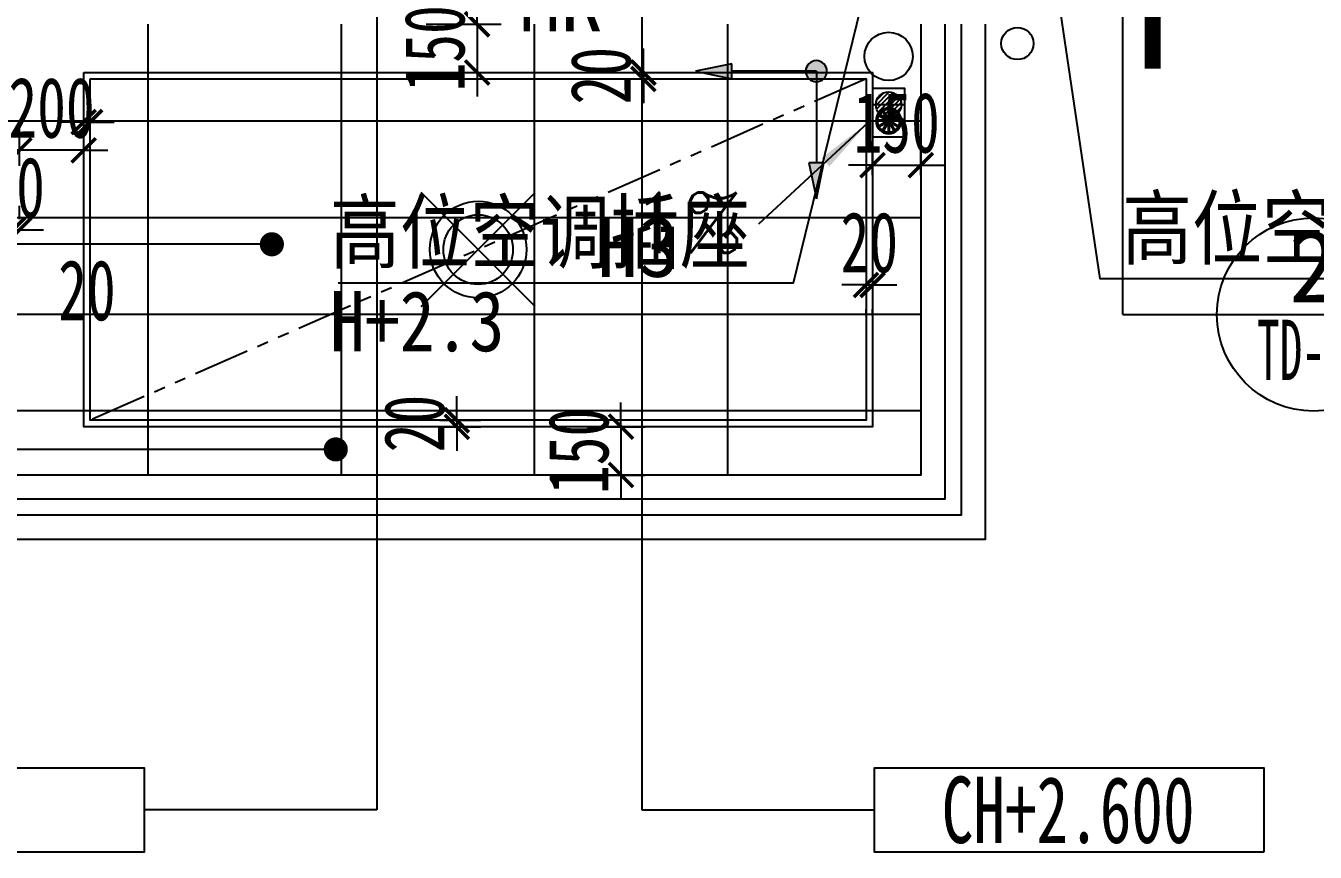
# Model space of a CAD drawing. Header units: millimetres. Extents: x -235126 to 312941, y -228449 to 114042.
# Drawn here: x -3331 to 674, y -145908 to -143342 of the extents above; entities that cross this region are included whole.
import ezdxf
from ezdxf.enums import TextEntityAlignment as Align

# ---------------------------------------------------------------- set-up
doc = ezdxf.new("R2010")
doc.units = ezdxf.units.MM
doc.header["$LTSCALE"] = 800
doc.linetypes.add('PHANTOM2', pattern=[1.25, 0.625, -0.125, 0.125, -0.125, 0.125, -0.125])
doc.layers.get('DEFPOINTS').update_dxf_attribs({"color": 250})
for name, color, linetype in [('_景森-废水立管', 4, 'Continuous'), ('_景森-空调冷凝立管', 116, 'Continuous'), ('AR-TXET-间墙标注', 7, 'Continuous'), ('EQUIP-插座', 3, 'Continuous'), ('EQUIP-照明', 3, 'Continuous'), ('FC-BHTACH1-地坪铺砌', 8, 'Continuous'), ('FC-BHTACH1-地坪铺砌1', 8, 'Continuous'), ('FF-FURN1-活动家具', 1, 'Continuous'), ('k景森a-看线', 1, 'Continuous'), ('l景森a-栏杆', 54, 'Continuous'), ('RC-DIM1-造型尺寸', 7, 'Continuous'), ('RC-DIM2-灯具尺寸', 7, 'Continuous'), ('RC-FIXTURE-天花造型', 1, 'Continuous'), ('RC-LIGHT-灯具', 2, 'Continuous'), ('RC-天花标高', 7, 'Continuous')]:
    doc.layers.add(name, color=color, linetype=linetype)
doc.styles.add('HAN', font='romans', dxfattribs={"bigfont": 'hzdx.shx'})
doc.styles.add('HZDX', font='isocp3.shx', dxfattribs={"width": 0.8, "bigfont": 'hzdx.shx'})
doc.styles.get("Standard").update_dxf_attribs({"font": 'arial.ttf'})
doc.styles.add('宋-ZY', font='')
doc.styles.add('宋-图框', font='', dxfattribs={"width": 0.7})
doc.styles.add('黑体', font='simhei.ttf', dxfattribs={"width": 0.8})
doc.styles.get('宋-ZY').set_extended_font_data('SimSun')
doc.styles.get('宋-图框').set_extended_font_data('SimSun')
doc.dimstyles.new('1比75', dxfattribs={"dimscale": 75, "dimtxt": 2.5, "dimasz": 1, "dimexe": 1, "dimexo": 1.5, "dimgap": 0.5, "dimtad": 1, "dimdec": 0, "dimzin": 0, "dimdsep": 46, "dimtxsty": '宋-图框', "dimblk": 'ARCHTICK', "dimcen": 0.09, "dimdle": 1, "dimclrd": 8, "dimclre": 8, "dimclrt": 2, "dimadec": 0, "dimazin": 0, "dimtfac": 1, "dimtdec": 0, "dimtix": 1, "dimtmove": 2, "dimatfit": 3, "dimldrblk": 'DOT', "dimfxl": 1, "dimtolj": 1, "dimtzin": 0, "dimlwd": -1, "dimlwe": -1, "dimarcsym": 0})

# ---------------------------------------------------------------- blocks, each defined once
blk = doc.blocks.new('A$C751E30E4')
at = {"layer": 'FF-FURN1-活动家具', "color": 8}
for p, q in [((48.5, 55.6), (33.8, 81)), ((48.5, 55.6), (48.5, 85)), ((51.5, 55.6), (51.5, 85)), ((51.5, 55.6), (66.2, 81)), ((44.4, 51.5), (15, 51.5)), ((44.4, 48.5), (15, 48.5)), ((44.4, 51.5), (19, 66.2)), ((19, 33.8), (44.4, 48.5)), ((45.9, 54.1), (20.5, 68.8)), ((20.5, 31.2), (45.9, 45.9)), ((45.9, 54.1), (31.2, 79.5)), ((31.2, 20.5), (45.9, 45.9)), ((33.8, 19), (48.5, 44.4)), ((48.5, 15), (48.5, 44.4)), ((66.2, 19), (51.5, 44.4)), ((51.5, 15), (51.5, 44.4)), ((54.1, 54.1), (68.8, 79.5)), ((54.1, 54.1), (79.5, 68.8)), ((68.8, 20.5), (54.1, 45.9)), ((79.5, 31.2), (54.1, 45.9)), ((55.6, 51.5), (81, 66.2)), ((85, 51.5), (55.6, 51.5)), ((85, 48.5), (55.6, 48.5)), ((81, 33.8), (55.6, 48.5))]:
    blk.add_line(p, q, dxfattribs=at)
blk.add_lwpolyline([(100, 0), (0, 0), (0, 100), (100, 100)], close=True, dxfattribs=at)
for radius in [40, 35, 3]:
    blk.add_circle((50, 50), radius, dxfattribs=at)
blk = doc.blocks.new('A$C1EA60EC6')
h = blk.add_hatch()
h.set_pattern_fill('ANSI31', color=8, scale=80, style=0)
h.set_pattern_definition([(45, (52845.81, -38843.329), (-7.0710678, 7.0710678), [])])
h.paths.add_polyline_path([(10, 50, 1), (90, 50, 1)])
at = {"color": 8}
blk.add_lwpolyline([(0, 0), (100, 0), (100, 100), (0, 100)], close=True, dxfattribs=at)
blk.add_circle((50, 50), 40, dxfattribs=at)
blk = doc.blocks.new('cqeeeeeegytryrt')
at = {"color": 2}
blk.add_line((-396.3, 473.6), (0, 0), dxfattribs=at)
blk.add_solid([(-396.3, 473.6), (-223.9, 305), (-260.7, 274.2)], dxfattribs=at)
blk = doc.blocks.new('A$C10480FC2')
at = {"layer": 'RC-LIGHT-灯具', "color": 8}
for p, q in [((0, 0), (176.8, 176.8)), ((176.8, 0), (0, 176.8))]:
    blk.add_line(p, q, dxfattribs=at)
at = {"layer": 'RC-LIGHT-灯具'}
blk.add_circle((88.4, 88.4), 75, dxfattribs=at)
at = {"layer": 'RC-LIGHT-灯具', "color": 8}
blk.add_circle((88.4, 88.4), 54, dxfattribs=at)
blk = doc.blocks.new('_ArchTick')
at = {"color": 0, "linetype": 'ByBlock', "const_width": 0.15}
blk.add_lwpolyline([(-0.5, -0.5), (0.5, 0.5)], dxfattribs=at)
blk = doc.blocks.new('_Dot')
at = {"color": 0, "linetype": 'ByBlock', "lineweight": -2}
blk.add_line((-0.5, 0), (-1, 0), dxfattribs=at)
at = {"color": 0, "linetype": 'ByBlock', "const_width": 0.5}
blk.add_lwpolyline([(-0.25, 0, 1), (0.25, 0, 1)], format="xyb", close=True, dxfattribs=at)
blk = doc.blocks.new('CH+-')
at = {"color": 2}
blk.add_lwpolyline([(16.13, -1.75), (0, -1.75), (0, 1.75), (16.13, 1.75)], close=True, dxfattribs=at)
at = {"color": 4, "ltscale": 2, "width": 0.7}
blk.add_attdef('CH+2.400', text='', height=3.5, dxfattribs=at).set_placement((8.173, 0.006), align=Align.MIDDLE_CENTER)
blk = doc.blocks.new('*D444')
at = {"layer": 'DEFPOINTS', "color": 0, "transparency": 16777216}
for p in [(-3350.8, -143728.2), (-3350.8, -143889.2), (-3150.8, -143889.2)]:
    blk.add_point(p, dxfattribs=at)
at = {"layer": 'RC-DIM1-造型尺寸', "color": 8, "transparency": 16777216}
for p, q in [((-3350.8, -143776.7), (-3350.8, -143653.2)), ((-3150.8, -143776.7), (-3150.8, -143653.2)), ((-3350.8, -143728.2), (-3425.8, -143728.2)), ((-3150.8, -143728.2), (-3350.8, -143728.2)), ((-3150.8, -143728.2), (-3075.8, -143728.2))]:
    blk.add_line(p, q, dxfattribs=at)
at = {"layer": 'RC-DIM1-造型尺寸', "color": 8, "transparency": 16777216, "xscale": 75, "yscale": 75, "zscale": 75}
blk.add_blockref('_ArchTick', (-3350.8, -143728.2), dxfattribs=at)
at = {"layer": 'RC-DIM1-造型尺寸', "color": 8, "transparency": 16777216, "xscale": 75, "yscale": 75, "zscale": 75, "rotation": 180}
blk.add_blockref('_ArchTick', (-3150.8, -143728.2), dxfattribs=at)
at = {"layer": 'RC-DIM1-造型尺寸', "color": 2, "transparency": 16777216, "insert": (-3250.8, -143597), "char_height": 187.5, "attachment_point": 5, "style": '宋-图框'}
blk.add_mtext('\\A1;200', dxfattribs=at)
blk = doc.blocks.new('*D445')
at = {"layer": 'DEFPOINTS', "color": 0, "transparency": 16777216}
for p in [(-3350.8, -143975.6), (-3370.8, -144055), (-3350.8, -144055)]:
    blk.add_point(p, dxfattribs=at)
at = {"layer": 'RC-DIM1-造型尺寸', "color": 8, "transparency": 16777216}
for p, q in [((-3370.8, -143942.5), (-3370.8, -143900.6)), ((-3350.8, -143942.5), (-3350.8, -143900.6)), ((-3370.8, -143975.6), (-3445.8, -143975.6)), ((-3370.8, -143975.6), (-3350.8, -143975.6)), ((-3350.8, -143975.6), (-3275.8, -143975.6))]:
    blk.add_line(p, q, dxfattribs=at)
at = {"layer": 'RC-DIM1-造型尺寸', "color": 8, "transparency": 16777216, "xscale": 75, "yscale": 75, "zscale": 75}
blk.add_blockref('_ArchTick', (-3370.8, -143975.6), dxfattribs=at)
at = {"layer": 'RC-DIM1-造型尺寸', "color": 8, "transparency": 16777216, "xscale": 75, "yscale": 75, "zscale": 75, "rotation": 180}
blk.add_blockref('_ArchTick', (-3350.8, -143975.6), dxfattribs=at)
at = {"layer": 'RC-DIM1-造型尺寸', "color": 2, "transparency": 16777216, "insert": (-3360.8, -143844.3), "char_height": 187.5, "attachment_point": 5, "style": '宋-图框'}
blk.add_mtext('\\A1;20', dxfattribs=at)
blk = doc.blocks.new('*D448')
at = {"layer": 'DEFPOINTS', "color": 0, "transparency": 16777216}
for p in [(-3130.8, -143640.3), (-3150.8, -144036.6), (-3130.8, -144036.6)]:
    blk.add_point(p, dxfattribs=at)
at = {"layer": 'RC-DIM1-造型尺寸', "color": 8, "transparency": 16777216}
for p, q in [((-3150.8, -143924.1), (-3150.8, -143565.3)), ((-3130.8, -143924.1), (-3130.8, -143565.3)), ((-3150.8, -143640.3), (-3225.8, -143640.3)), ((-3150.8, -143640.3), (-3130.8, -143640.3)), ((-3130.8, -143640.3), (-3055.8, -143640.3))]:
    blk.add_line(p, q, dxfattribs=at)
at = {"layer": 'RC-DIM1-造型尺寸', "color": 8, "transparency": 16777216, "xscale": 75, "yscale": 75, "zscale": 75}
blk.add_blockref('_ArchTick', (-3150.8, -143640.3), dxfattribs=at)
at = {"layer": 'RC-DIM1-造型尺寸', "color": 8, "transparency": 16777216, "xscale": 75, "yscale": 75, "zscale": 75, "rotation": 180}
blk.add_blockref('_ArchTick', (-3130.8, -143640.3), dxfattribs=at)
at = {"layer": 'RC-DIM1-造型尺寸', "color": 2, "transparency": 16777216, "insert": (-3140.8, -144163.9), "char_height": 187.5, "attachment_point": 5, "style": '宋-图框'}
blk.add_mtext('\\A1;20', dxfattribs=at)
blk = doc.blocks.new('*D449')
at = {"layer": 'DEFPOINTS', "color": 0, "transparency": 16777216}
for p in [(-2199.2, -143336.6), (-2199.2, -143486.6), (-1929.1, -143486.6)]:
    blk.add_point(p, dxfattribs=at)
at = {"layer": 'RC-DIM1-造型尺寸', "color": 8, "transparency": 16777216}
for p, q in [((-1929.1, -143336.6), (-1929.1, -143261.6)), ((-2086.7, -143336.6), (-1854.1, -143336.6)), ((-1929.1, -143336.6), (-1929.1, -143486.6)), ((-2086.7, -143486.6), (-1854.1, -143486.6)), ((-1929.1, -143486.6), (-1929.1, -143561.6))]:
    blk.add_line(p, q, dxfattribs=at)
at = {"layer": 'RC-DIM1-造型尺寸', "color": 8, "transparency": 16777216, "xscale": 75, "yscale": 75, "zscale": 75}
for p, rotation in [((-1929.1, -143336.6), 270), ((-1929.1, -143486.6), 90)]:
    blk.add_blockref('_ArchTick', p, dxfattribs=dict(at, rotation=rotation))
at = {"layer": 'RC-DIM1-造型尺寸', "color": 2, "transparency": 16777216, "insert": (-2060.3, -143411.6), "char_height": 187.5, "attachment_point": 5, "rotation": 90, "style": '宋-图框'}
blk.add_mtext('\\A1;150', dxfattribs=at)
blk = doc.blocks.new('*D450')
at = {"layer": 'DEFPOINTS', "color": 0, "transparency": 16777216}
for p in [(-1813.3, -143486.6), (-1777.3, -143506.6), (-1412.6, -143506.6)]:
    blk.add_point(p, dxfattribs=at)
at = {"layer": 'RC-DIM1-造型尺寸', "color": 8, "transparency": 16777216}
for p, q in [((-1412.6, -143486.6), (-1412.6, -143411.6)), ((-1700.8, -143486.6), (-1337.6, -143486.6)), ((-1412.6, -143486.6), (-1412.6, -143506.6)), ((-1664.8, -143506.6), (-1337.6, -143506.6)), ((-1412.6, -143506.6), (-1412.6, -143581.6))]:
    blk.add_line(p, q, dxfattribs=at)
at = {"layer": 'RC-DIM1-造型尺寸', "color": 8, "transparency": 16777216, "xscale": 75, "yscale": 75, "zscale": 75}
for p, rotation in [((-1412.6, -143486.6), 270), ((-1412.6, -143506.6), 90)]:
    blk.add_blockref('_ArchTick', p, dxfattribs=dict(at, rotation=rotation))
at = {"layer": 'RC-DIM1-造型尺寸', "color": 2, "transparency": 16777216, "insert": (-1543.9, -143496.6), "char_height": 187.5, "attachment_point": 5, "rotation": 90, "style": '宋-图框'}
blk.add_mtext('\\A1;20', dxfattribs=at)
blk = doc.blocks.new('*D451')
at = {"layer": 'DEFPOINTS', "color": 0, "transparency": 16777216}
for p in [(-550.8, -143774.4), (-700.8, -143918), (-550.8, -143918)]:
    blk.add_point(p, dxfattribs=at)
at = {"layer": 'RC-DIM1-造型尺寸', "color": 8, "transparency": 16777216}
for p, q in [((-700.8, -143805.5), (-700.8, -143699.4)), ((-550.8, -143805.5), (-550.8, -143699.4)), ((-700.8, -143774.4), (-775.8, -143774.4)), ((-700.8, -143774.4), (-550.8, -143774.4)), ((-550.8, -143774.4), (-475.8, -143774.4))]:
    blk.add_line(p, q, dxfattribs=at)
at = {"layer": 'RC-DIM1-造型尺寸', "color": 8, "transparency": 16777216, "xscale": 75, "yscale": 75, "zscale": 75}
blk.add_blockref('_ArchTick', (-700.8, -143774.4), dxfattribs=at)
at = {"layer": 'RC-DIM1-造型尺寸', "color": 8, "transparency": 16777216, "xscale": 75, "yscale": 75, "zscale": 75, "rotation": 180}
blk.add_blockref('_ArchTick', (-550.8, -143774.4), dxfattribs=at)
at = {"layer": 'RC-DIM1-造型尺寸', "color": 2, "transparency": 16777216, "insert": (-625.8, -143643.2), "char_height": 187.5, "attachment_point": 5, "style": '宋-图框'}
blk.add_mtext('\\A1;150', dxfattribs=at)
blk = doc.blocks.new('*D452')
at = {"layer": 'DEFPOINTS', "color": 0, "transparency": 16777216}
for p in [(-720.8, -144128.6), (-700.8, -144128.6), (-700.8, -144146.3)]:
    blk.add_point(p, dxfattribs=at)
at = {"layer": 'RC-DIM1-造型尺寸', "color": 8, "transparency": 16777216}
for p, q in [((-720.8, -144146.3), (-795.8, -144146.3)), ((-720.8, -144146.3), (-700.8, -144146.3)), ((-700.8, -144146.3), (-625.8, -144146.3)), ((-720.8, -144241.1), (-720.8, -144221.3)), ((-700.8, -144241.1), (-700.8, -144221.3))]:
    blk.add_line(p, q, dxfattribs=at)
at = {"layer": 'RC-DIM1-造型尺寸', "color": 8, "transparency": 16777216, "xscale": 75, "yscale": 75, "zscale": 75}
blk.add_blockref('_ArchTick', (-720.8, -144146.3), dxfattribs=at)
at = {"layer": 'RC-DIM1-造型尺寸', "color": 8, "transparency": 16777216, "xscale": 75, "yscale": 75, "zscale": 75, "rotation": 180}
blk.add_blockref('_ArchTick', (-700.8, -144146.3), dxfattribs=at)
at = {"layer": 'RC-DIM1-造型尺寸', "color": 2, "transparency": 16777216, "insert": (-710.8, -144015), "char_height": 187.5, "attachment_point": 5, "style": '宋-图框'}
blk.add_mtext('\\A1;20', dxfattribs=at)
blk = doc.blocks.new('*D453')
at = {"layer": 'DEFPOINTS', "color": 0, "transparency": 16777216}
for p in [(-2157.4, -144566.6), (-2157.4, -144586.6), (-1992.1, -144586.6)]:
    blk.add_point(p, dxfattribs=at)
at = {"layer": 'RC-DIM1-造型尺寸', "color": 8, "transparency": 16777216}
for p, q in [((-1992.1, -144566.6), (-1992.1, -144491.6)), ((-2044.9, -144566.6), (-1917.1, -144566.6)), ((-1992.1, -144566.6), (-1992.1, -144586.6)), ((-2044.9, -144586.6), (-1917.1, -144586.6)), ((-1992.1, -144586.6), (-1992.1, -144661.6))]:
    blk.add_line(p, q, dxfattribs=at)
at = {"layer": 'RC-DIM1-造型尺寸', "color": 8, "transparency": 16777216, "xscale": 75, "yscale": 75, "zscale": 75}
for p, rotation in [((-1992.1, -144566.6), 270), ((-1992.1, -144586.6), 90)]:
    blk.add_blockref('_ArchTick', p, dxfattribs=dict(at, rotation=rotation))
at = {"layer": 'RC-DIM1-造型尺寸', "color": 2, "transparency": 16777216, "insert": (-2123.3, -144576.6), "char_height": 187.5, "attachment_point": 5, "rotation": 90, "style": '宋-图框'}
blk.add_mtext('\\A1;20', dxfattribs=at)
blk = doc.blocks.new('*D454')
at = {"layer": 'DEFPOINTS', "color": 0, "transparency": 16777216}
for p in [(-1698.5, -144586.6), (-1698.5, -144736.6), (-1482.1, -144736.6)]:
    blk.add_point(p, dxfattribs=at)
at = {"layer": 'RC-DIM1-造型尺寸', "color": 8, "transparency": 16777216}
for p, q in [((-1482.1, -144586.6), (-1482.1, -144511.6)), ((-1586, -144586.6), (-1407.1, -144586.6)), ((-1482.1, -144586.6), (-1482.1, -144736.6)), ((-1586, -144736.6), (-1407.1, -144736.6)), ((-1482.1, -144736.6), (-1482.1, -144811.6))]:
    blk.add_line(p, q, dxfattribs=at)
at = {"layer": 'RC-DIM1-造型尺寸', "color": 8, "transparency": 16777216, "xscale": 75, "yscale": 75, "zscale": 75}
for p, rotation in [((-1482.1, -144586.6), 270), ((-1482.1, -144736.6), 90)]:
    blk.add_blockref('_ArchTick', p, dxfattribs=dict(at, rotation=rotation))
at = {"layer": 'RC-DIM1-造型尺寸', "color": 2, "transparency": 16777216, "insert": (-1613.3, -144661.6), "char_height": 187.5, "attachment_point": 5, "rotation": 90, "style": '宋-图框'}
blk.add_mtext('\\A1;150', dxfattribs=at)
blk = doc.blocks.new('CCPP')
h = blk.add_hatch(color=2)
h.paths.add_polyline_path([(-0.31, -3.505), (0.31, -3.505), (0, -5)])
edge = h.paths.add_edge_path()
edge.add_ellipse((0, 0), major_axis=(0.31, 0.31), ratio=1, start_angle=45, end_angle=225, ccw=False)
edge.add_ellipse((0, 0), major_axis=(0.31, 0.31), ratio=1, start_angle=225, end_angle=405, ccw=False)
h.paths.add_polyline_path([(-5.289, 0), (-3.794, 0.31), (-3.794, -0.31)])
at = {"color": 2}
for p, q in [((-5.289, 0), (-3.794, 0.31)), ((-3.794, -0.31), (-5.289, 0)), ((-3.794, 0.31), (-3.794, -0.31)), ((0, 0), (-3.794, 0)), ((0, 0), (0, -3.505)), ((-0.31, -3.505), (0.31, -3.505)), ((0, -5), (-0.31, -3.505)), ((0.31, -3.505), (0, -5))]:
    blk.add_line(p, q, dxfattribs=at)
at = {"color": 2, "extrusion": (0, 0, -1)}
blk.add_ellipse((0, 0), major_axis=(-0.31, 0.31), ratio=1, start_param=4.712389, end_param=10.995574, dxfattribs=at)
blk = doc.blocks.new('A$C64543D7B')
at = {"color": 2}
blk.add_line((0.063, 4), (8.063, 4), dxfattribs=at)
blk.add_circle((4.063, 4), 4, dxfattribs=at)
at = {"color": 6, "style": '黑体'}
blk.add_attdef('方向', text='', height=2.743, dxfattribs=at).set_placement((4.002, 5.768), align=Align.MIDDLE_CENTER)
at = {"color": 6, "style": 'HZDX', "width": 0.5}
blk.add_attdef('图号', text='', height=2.469, dxfattribs=at).set_placement((4.002, 2.262), align=Align.MIDDLE_CENTER)

msp = doc.modelspace()

# ---------------------------------------------------------------- hatches: boundary and pattern name
at = {"layer": 'FC-BHTACH1-地坪铺砌'}
h = msp.add_hatch(dxfattribs=at)
h.set_pattern_fill('_USER', color=75, scale=600, angle=90, style=0, pattern_type=0)
h.set_pattern_definition([(90, (-550.8, -143336.55), (-600, 4e-14), [])])
h.paths.add_polyline_path([(-6600.8, -143336.6), (-6750.8, -143336.6), (-6750.8, -143336.6), (-7150.8, -143336.6), (-7150.8, -144736.6), (-550.8, -144736.6), (-550.8, -143336.6), (-850.8, -143336.6), (-2650.8, -143336.6), (-3350.8, -143336.6), (-3900.8, -143336.6)])
h.paths.add_polyline_path([(-7125.8, -143436.6, -1), (-6975.8, -143436.6, -1)], flags=16)
h.paths.add_polyline_path([(-575.8, -143436.6, -1), (-725.8, -143436.6, -1)], flags=16)

# ---------------------------------------------------------------- linework, layer by layer
at = {"layer": '_景森-废水立管', "color": 5}
msp.add_circle((-650.8, -143436.6), 75, dxfattribs=at)
at = {"layer": '_景森-空调冷凝立管', "color": 5}
msp.add_circle((-250.8, -143396.6), 50, dxfattribs=at)
at = {"layer": 'EQUIP-插座', "color": 0}
for points in [[(1420.4, -144127.7), (5.9, -144127.7), (-253.9, -142374.1)], [(-2360.7, -144140.2), (-946.2, -144140.2), (-700.8, -143136.6)]]:
    msp.add_lwpolyline(points, dxfattribs=at)
at = {"layer": 'FC-BHTACH1-地坪铺砌', "color": 75}
for p, q in [((-7150.8, -143636.6), (-550.8, -143636.6)), ((-7150.8, -143936.6), (-550.8, -143936.6)), ((-7150.8, -144236.6), (-550.8, -144236.6)), ((-7150.8, -144536.6), (-550.8, -144536.6))]:
    msp.add_line(p, q, dxfattribs=at)
at = {"layer": 'k景森a-看线'}
for points in [[(-350.8, -143336.6), (-350.8, -144936.6), (-7150.8, -144936.6)], [(-550.8, -143336.6), (-550.8, -144736.6), (-7150.8, -144736.6)]]:
    msp.add_lwpolyline(points, dxfattribs=at)
at = {"layer": 'l景森a-栏杆'}
for points in [[(-475.8, -143336.6), (-475.8, -144811.6), (-7150.8, -144811.6)], [(-425.8, -143336.6), (-425.8, -144861.6), (-7150.8, -144861.6)]]:
    msp.add_lwpolyline(points, dxfattribs=at)
at = {"layer": 'RC-DIM2-灯具尺寸', "color": 75, "linetype": 'PHANTOM2', "ltscale": 0.35}
msp.add_line((-720.8, -143506.6), (-3130.8, -144566.6), dxfattribs=at)
at = {"layer": 'RC-FIXTURE-天花造型', "color": 2}
msp.add_lwpolyline([(-3150.8, -143486.6), (-700.8, -143486.6), (-700.8, -144586.6), (-3150.8, -144586.6)], close=True, dxfattribs=at)
at = {"layer": 'RC-FIXTURE-天花造型', "color": 8}
msp.add_lwpolyline([(-3130.8, -143506.6), (-720.8, -143506.6), (-720.8, -144566.6), (-3130.8, -144566.6)], close=True, dxfattribs=at)
at = {"layer": 'RC-天花标高', "color": 2}
for q in [(77, -142685.1), (369, -144238)]:
    msp.add_line((77, -144238), q, dxfattribs=at)
at = {"layer": 'RC-天花标高', "color": 2, "const_width": 50}
msp.add_lwpolyline([(169, -143475), (169, -142749.1)], dxfattribs=at)

# ---------------------------------------------------------------- block references
at = {"layer": 'FC-BHTACH1-地坪铺砌', "xscale": -75, "yscale": 75, "zscale": 75, "rotation": 270}
msp.add_blockref('CCPP', (-875.3, -143482.5), dxfattribs=at)
at = {"layer": 'FC-BHTACH1-地坪铺砌', "color": 8}
msp.add_blockref('A$C1EA60EC6', (-700.8, -143636.6), dxfattribs=at)
at = {"layer": 'FC-BHTACH1-地坪铺砌1', "xscale": 0.7500000000000009, "yscale": 0.7500000000000009, "zscale": 0.7500000000000009, "rotation": 272.9654931769057}
msp.add_blockref('cqeeeeeegytryrt', (-1054.5, -143957.9), dxfattribs=at)
at = {"layer": 'FF-FURN1-活动家具', "color": 8, "xscale": -1, "rotation": 180}
msp.add_blockref('A$C751E30E4', (-700.8, -143586.6), dxfattribs=at)
at = {"layer": 'RC-LIGHT-灯具', "xscale": 2, "yscale": 2, "zscale": 2}
msp.add_blockref('A$C10480FC2', (-2102.6, -144213.3), dxfattribs=at)
at = {"layer": 'RC-天花标高'}
ref = msp.add_blockref('A$C64543D7B', (364.3, -144538), dxfattribs=dict(at, xscale=75, yscale=75, zscale=75))
ref.add_attrib('方向', '2', dxfattribs={"layer": '0', "color": 7, "height": 225, "style": '黑体'}).set_placement((669, -144088), align=Align.MIDDLE_CENTER)
ref.add_attrib('图号', 'TD-02', dxfattribs={"layer": '0', "color": 7, "height": 187.5, "style": '宋-ZY', "width": 0.55}).set_placement((669, -144348.1), align=Align.MIDDLE_CENTER)
ref = msp.add_blockref('CH+-', (-2963, -145776.5), dxfattribs=dict(at, xscale=75, yscale=75, zscale=75, rotation=180))
ref.add_attrib('CH+2.400', 'SLAN', dxfattribs={"layer": '0', "color": 7, "ltscale": 2, "height": 206.25, "style": '宋-ZY', "width": 0.7}).set_placement((-3572, -145772.4), align=Align.MIDDLE_CENTER)
ref = msp.add_blockref('CH+-', (-695, -145776.5), dxfattribs=dict(at, xscale=75, yscale=75, zscale=75))
ref.add_attrib('CH+2.400', 'CH+2.600', dxfattribs={"layer": '0', "color": 7, "ltscale": 2, "height": 206.25, "style": '宋-ZY', "width": 0.7}).set_placement((-93.2, -145776), align=Align.MIDDLE_CENTER)

# ---------------------------------------------------------------- texts
at = {"layer": 'AR-TXET-间墙标注', "insert": (-1798, -143265.2), "char_height": 187.5, "attachment_point": 4, "line_spacing_factor": 0.84, "style": '宋-ZY'}
msp.add_mtext('MK', dxfattribs=at)
at = {"layer": 'EQUIP-插座', "color": 7, "style": '宋-ZY', "width": 0.85}
for s, p in [('高位空调插座', (-2386.2, -144075.7)), ('高位空调插座', (74.2, -144063.2)), ('H+2.3', (-2386.2, -144352.2))]:
    msp.add_text(s, height=187.5, dxfattribs=at).set_placement(p)
at = {"layer": 'EQUIP-照明', "insert": (-1556.3, -144029.1), "char_height": 187.5, "attachment_point": 4, "line_spacing_factor": 0.84, "style": '宋-ZY'}
msp.add_mtext('H3', dxfattribs=at)
at = {"layer": 'FC-BHTACH1-地坪铺砌1', "style": 'HAN'}
msp.add_text('1%', height=187.5, rotation=0.2348, dxfattribs=at).set_placement((-1451.5, -144048))

# ---------------------------------------------------------------- dimensions: what is measured, and where the dimension line sits
at = {"layer": 'RC-DIM1-造型尺寸', "color": 1}
for base, p1, p2, picture, middle in [((-1929.1, -143486.6), (-2199.2, -143336.6), (-2199.2, -143486.6), '*D449', (-2060.3, -143411.6)), ((-1412.6, -143506.6), (-1813.3, -143486.6), (-1777.3, -143506.6), '*D450', (-1543.9, -143496.6)), ((-1992.1, -144586.6), (-2157.4, -144566.6), (-2157.4, -144586.6), '*D453', (-2123.3, -144576.6)), ((-1482.1, -144736.6), (-1698.5, -144586.6), (-1698.5, -144736.6), '*D454', (-1613.3, -144661.6))]:
    dim = msp.add_linear_dim(base=base, p1=p1, p2=p2, angle=90, dimstyle='1比75', override={"dimfxl": 100}, dxfattribs=at)
    dim.commit()
    dim.dimension.update_dxf_attribs({"geometry": picture, "text_midpoint": middle})
for base, p1, p2, picture, middle in [((-3350.8, -143728.2), (-3150.8, -143889.2), (-3350.8, -143889.2), '*D444', (-3250.8, -143597)), ((-550.8, -143774.4), (-700.8, -143918), (-550.8, -143918), '*D451', (-625.8, -143643.2)), ((-3350.8, -143975.6), (-3370.8, -144055), (-3350.8, -144055), '*D445', (-3360.8, -143844.3)), ((-700.8, -144146.3), (-720.8, -144128.6), (-700.8, -144128.6), '*D452', (-710.8, -144015))]:
    dim = msp.add_linear_dim(base=base, p1=p1, p2=p2, dimstyle='1比75', override={"dimfxl": 100}, dxfattribs=at)
    dim.commit()
    dim.dimension.update_dxf_attribs({"geometry": picture, "text_midpoint": middle})
dim = msp.add_linear_dim(base=(-3130.8, -143640.3), p1=(-3150.8, -144036.6), p2=(-3130.8, -144036.6), dimstyle='1比75', override={"dimfxl": 100}, dxfattribs=at)
dim.commit()
dim.dimension.update_dxf_attribs({"geometry": '*D448', "text_midpoint": (-3140.8, -144163.9), "dimtype": 160})

# ---------------------------------------------------------------- leaders
at = {"layer": 'RC-天花标高'}
for points, override in [([(-2240.5, -142332), (-2240.5, -145776.5), (-2963, -145776.5)], {"dimtad": 0}), ([(-1417.5, -143021.5), (-1417.5, -145776.5), (-695, -145776.5)], {"dimtad": 0}), ([(-2566.5, -144020), (-10462.5, -144020)], {"dimgap": 0.5, "dimtad": 0}), ([(-2368, -144657), (-9498.5, -144657)], {"dimgap": 0.5, "dimtad": 0})]:
    msp.add_leader(points, dimstyle='1比75', override=override, dxfattribs=at)

doc.saveas('drawing.dxf')
